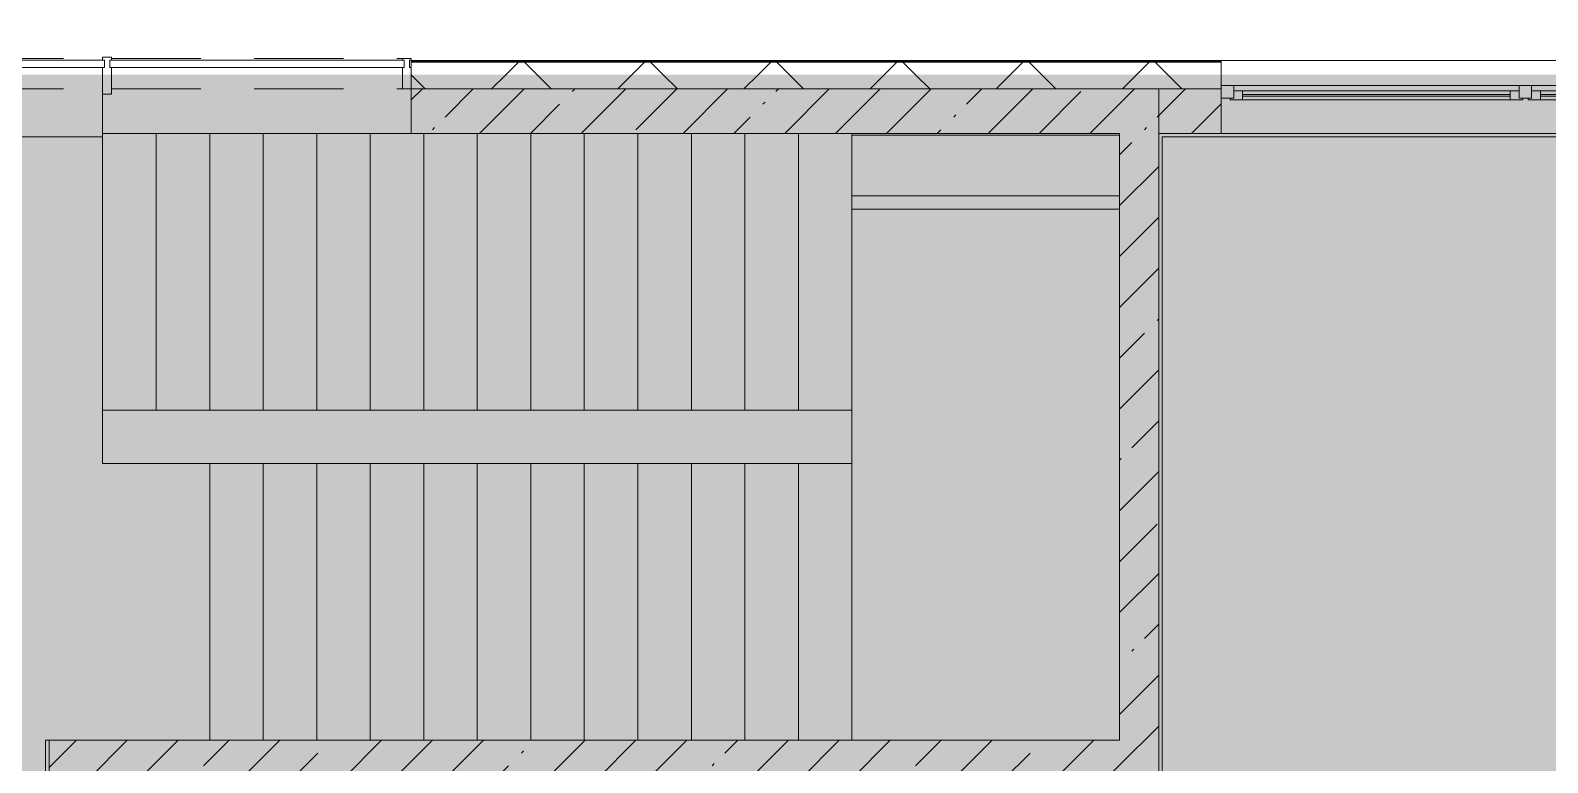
# Model space of a CAD drawing. Header units: millimetres. Extents: x 81682 to 274809, y -8553 to 29000.
# Drawn here: x 242274 to 250779, y 17624 to 21728 of the extents above; entities that cross this region are included whole.
import ezdxf

# ---------------------------------------------------------------- set-up
doc = ezdxf.new("R2010")
doc.units = ezdxf.units.MM
doc.linetypes.add('200_ШТРИХ__ш1_п0_6_', pattern=[800, 500, -300])
doc.layers.add('A-DETL-GENF-2', color=7, linetype='Continuous', lineweight=9, true_color=0xc0c0c0, transparency=0.4)
for name, color, linetype, lineweight in [('A-DETL-MBND-1', 7, '200_ШТРИХ__ш1_п0_6_', 9), ('A-GLAZ-3', 7, 'Continuous', 5), ('A-GLAZ-CWMG-2', 7, 'Continuous', 5), ('A-WALL', 7, 'Continuous', 9), ('A-WALL-7', 7, 'Continuous', 5), ('I-WALL-2', 7, 'Continuous', 5)]:
    doc.layers.add(name, color=color, linetype=linetype, lineweight=lineweight)
for name, color, linetype, lineweight, true_color in [('A-FLOR-1', 7, 'Continuous', 5, 0xb7b7b7), ('A-GLAZ-2', 7, 'Continuous', 5, 0x737373), ('A-GLAZ-CWMG-3', 7, 'Continuous', 5, 0x737373), ('A-WALL-8', 7, 'Continuous', 5, 0x737373), ('A-WALL-9', 7, 'Continuous', 9, 0x737373), ('I-WALL-3', 7, 'Continuous', 5, 0x737373), ('S-STRS-4', 7, 'Continuous', 5, 0x737373)]:
    doc.layers.add(name, color=color, linetype=linetype, lineweight=lineweight, true_color=true_color)
pattern_1 = [(45, (147798.7, 0), (-285.1231, 285.1231), []), (45, (148083.8, 0), (-285.1231, 285.1231), [504.031, -100.806, 16.764, -84.042])]
pattern_2 = [(45, (147798.7, 0), (-353.5534, 353.5534), []), (135, (147798.7, 0), (-353.5534, -353.5534), [])]

# ---------------------------------------------------------------- blocks, each defined once
blk = doc.blocks.new('120_Окно_СКБ_2Ст_Фрамуга сверху - 120_Окно_СКБ_2Ст_2300х2500_h_ ДОО-19727959-3_7_3_птичка')
at = {"layer": 'A-GLAZ-2'}
for p, q in [((-1150, -127), (-1150, -57)), ((-1150, -57), (-1080, -57)), ((1150, -57), (-1150, -57)), ((-1080, -57), (-1080, -127)), ((-1080, -57), (1080, -57)), ((520, -127), (520, -57)), ((520, -57), (590, -57)), ((590, -57), (590, -127)), ((1080, -127), (1080, -57)), ((1080, -57), (1150, -57)), ((1150, -57), (1150, -127)), ((-1080, -127), (-1150, -127)), ((-1150, -127), (-1100, -127)), ((-1080, -127), (-1100, -127)), ((-1100, -127), (-1100, -137)), ((-1100, -137), (540, -137)), ((540, -137), (-1100, -137)), ((520, -87), (-1080, -87)), ((-1080, -87), (-1080, -127)), ((-1030, -137), (-1030, -87)), ((-1030, -107), (470, -107)), ((470, -117), (-1030, -117)), ((470, -137), (470, -87)), ((520, -127), (520, -87)), ((590, -127), (520, -127)), ((540, -127), (520, -127)), ((540, -127), (570, -127)), ((540, -127), (570, -127)), ((540, -137), (540, -127)), ((590, -127), (570, -127)), ((570, -127), (570, -137)), ((570, -137), (1100, -137)), ((1100, -137), (570, -137)), ((1080, -87), (590, -87)), ((590, -87), (590, -127)), ((640, -137), (640, -87)), ((640, -107), (1030, -107)), ((1030, -117), (640, -117)), ((1030, -137), (1030, -87)), ((1080, -127), (1080, -87)), ((1150, -127), (1080, -127)), ((1100, -127), (1080, -127)), ((1100, -127), (1150, -127)), ((1100, -137), (1100, -127))]:
    blk.add_line(p, q, dxfattribs=at)
blk = doc.blocks.new('PNS_Панель прямоугольная - Нр_Стекло - 40мм-22855911-3_7_3_птичка')
at = {"layer": 'A-GLAZ-3'}
h = blk.add_hatch(dxfattribs=at)
h.set_pattern_fill('FP_142', color=256, style=0, pattern_type=2)
h.set_pattern_definition([(45, (-94620, -21060), (-1414.214, 1414.214), [1000, -3000]), (45, (-95620, -21560), (-1414.214, 1414.214), [3000, -1000]), (45, (-93620, -22060), (-1414.214, 1414.214), [1000, -3000])])
h.paths.add_polyline_path([(770, -40), (770, 0), (-770, 0), (-770, -40), (760, -40)])
for p, q in [((-770, 0), (770, 0)), ((760, 0), (-770, 0)), ((-760, -40), (760, -40))]:
    blk.add_line(p, q, dxfattribs=at)
blk = doc.blocks.new('Прямоугольный импост - Импост структурный с накладкой - 170мм-22855901-3_7_3_птичка')
at = {"layer": 'A-DETL-MBND-1'}
for p, q in [((93360, 21560), (93360, 21570)), ((93360, 21570), (94880, 21570)), ((93360, 21400), (94880, 21400))]:
    blk.add_line(p, q, dxfattribs=at)
blk = doc.blocks.new('Прямоугольный импост - Импост структурный с накладкой - 170мм-22854936-3_7_3_птичка')
at = {"layer": 'A-GLAZ-CWMG-2'}
for p, q in [((-50, 40), (-50, 81)), ((-40, 40), (-50, 40)), ((-50, -10), (-50, 0)), ((-50, 0), (-40, 0)), ((-40, 0), (-40, 40)), ((-10, 40), (-10, 0)), ((0, 40), (-10, 40)), ((-10, 0), (0, 0)), ((0, 81), (0, 40)), ((0, 0), (0, -10)), ((0, -10), (-50, -10))]:
    blk.add_line(p, q, dxfattribs=at)
at = {"layer": 'A-GLAZ-CWMG-3'}
for p, q in [((-50, 81), (-50, 160)), ((-50, 160), (0, 160)), ((0, 160), (0, 81))]:
    blk.add_line(p, q, dxfattribs=at)
blk = doc.blocks.new('PNS_Панель прямоугольная1 - Нр_Стекло - 40мм-23689159-3_7_3_птичка')
at = {"layer": 'A-GLAZ-3'}
for p, q in [((-825, 0), (825, 0)), ((825, 0), (-815, 0)), ((-815, -40), (815, -40))]:
    blk.add_line(p, q, dxfattribs=at)
blk = doc.blocks.new('Прямоугольный импост - Импост структурный с накладкой - 170мм-23689141-3_7_3_птичка')
at = {"layer": 'A-DETL-MBND-1'}
for p, q in [((94930, 21570), (96560, 21570)), ((96560, 21570), (96560, 21560)), ((94930, 21400), (96560, 21400))]:
    blk.add_line(p, q, dxfattribs=at)
blk = doc.blocks.new('Прямоугольный импост - Импост структурный с накладкой - 190мм-22854925-3_7_3_птичка')
at = {"layer": 'A-GLAZ-CWMG-2'}
for p, q in [((-25, 40), (-25, 81)), ((-15, 40), (-25, 40)), ((-25, -17), (-25, 0)), ((-25, 0), (-15, 0)), ((-15, 0), (-15, 40)), ((15, 40), (15, 0)), ((25, 40), (15, 40)), ((15, 0), (25, 0)), ((25, 81), (25, 40)), ((25, 0), (25, -17)), ((25, -17), (-25, -17))]:
    blk.add_line(p, q, dxfattribs=at)
at = {"layer": 'A-GLAZ-CWMG-3'}
for p, q in [((-25, 81), (-25, 190)), ((-25, 190), (25, 190)), ((25, 190), (25, 81))]:
    blk.add_line(p, q, dxfattribs=at)
blk = doc.blocks.new('Зашивка приборов отопления40 - Зашивка приборов отопления-33325598-3_7_3_птичка')
at = {"layer": 'A-WALL-8'}
for p, q in [((126595, 120), (125095, 120)), ((126595, 45), (126595, 120)), ((126595, 45), (125095, 45)), ((125095, 45), (126595, 45)), ((126595, -295), (126595, 45)), ((125095, -295), (126595, -295))]:
    blk.add_line(p, q, dxfattribs=at)

msp = doc.modelspace()

# ---------------------------------------------------------------- hatches: boundary and pattern name
at = {"layer": 'A-DETL-GENF-2'}
msp.add_hatch(color=256, dxfattribs=at).paths.add_polyline_path([(273031.7, -258), (273031.7, 21479), (241131.7, 21479), (241131.7, 27379), (232368.7, 27379), (232368.7, 10208.3), (237008.7, 10208.3), (237008.7, -258), (271786.3, -258)])
at = {"layer": 'A-WALL-7'}
h = msp.add_hatch(dxfattribs=at)
h.set_pattern_fill('FP_79', color=256, style=0, pattern_type=2)
h.set_pattern_definition(pattern_2)
h.paths.add_polyline_path([(272878.7, 21400), (273028.7, 21400), (273028.7, 21479), (267948.9, 21479), (267948.9, 21400), (272628.7, 21400)])
h.paths.add_polyline_path([(267048.9, 21400), (267048.9, 21479), (265699.1, 21479), (265699.1, 21400), (266193, 21400)])
h.paths.add_polyline_path([(254074.4, 21400), (254649.1, 21400), (254649.1, 21479), (253348.9, 21479), (253348.9, 21400), (253848.7, 21400)])
h.paths.add_polyline_path([(255549.1, 21400), (256849.1, 21400), (256849.1, 21479), (255549.1, 21479)])
h.paths.add_polyline_path([(241102.8, 21400), (241108.7, 21400), (241108.7, 21550), (241088.7, 21550), (241088.7, 21400)])
h.paths.add_polyline_path([(257749.1, 21400), (259048.7, 21400), (259048.7, 21479), (257749.1, 21479)])
h.paths.add_polyline_path([(261348.7, 21400), (262499.1, 21400), (262499.1, 21479), (261348.7, 21479)])
h.paths.add_polyline_path([(263929.1, 21400), (264799.1, 21400), (264799.1, 21479), (263929.1, 21479)])
h.paths.add_polyline_path([(244408.7, 21400), (248948.7, 21400), (248948.7, 21479), (244408.7, 21479)])
h.paths.add_polyline_path([(251248.7, 21400), (252448.9, 21400), (252448.9, 21479), (251248.7, 21479)])
h = msp.add_hatch(dxfattribs=at)
h.set_pattern_fill('FP_79', color=256, style=0, pattern_type=2)
h.set_pattern_definition(pattern_2)
h.paths.add_polyline_path([(272957.7, 21479), (273028.7, 21479), (273028.7, 21550), (267948.9, 21550), (267948.9, 21479), (272839.4, 21479)])
h.paths.add_polyline_path([(247549, 21479), (248948.7, 21479), (248948.7, 21550), (244408.7, 21550), (244408.7, 21479), (246287.8, 21479)])
h.paths.add_polyline_path([(251248.7, 21479), (252448.9, 21479), (252448.9, 21550), (251248.7, 21550)])
h.paths.add_polyline_path([(267048.9, 21479), (267048.9, 21550), (265699.1, 21550), (265699.1, 21479), (266338, 21479)])
h.paths.add_polyline_path([(264328.6, 21479), (264799.1, 21479), (264799.1, 21550), (263929.1, 21550), (263929.1, 21479)])
h.paths.add_polyline_path([(254033.7, 21479), (254649.1, 21479), (254649.1, 21550), (253348.9, 21550), (253348.9, 21479), (253848.7, 21479)])
h.paths.add_polyline_path([(262464.2, 21479), (262499.1, 21479), (262499.1, 21550), (261348.7, 21550), (261348.7, 21479), (261954.6, 21479)])
h.paths.add_polyline_path([(258848.7, 21479), (259048.7, 21479), (259048.7, 21550), (257749.1, 21550), (257749.1, 21479), (258735.4, 21479)])
h.paths.add_polyline_path([(255549.1, 21479), (256849.1, 21479), (256849.1, 21550), (255549.1, 21550)])
at = {"layer": 'I-WALL-2'}
h = msp.add_hatch(dxfattribs=at)
h.set_pattern_fill('FP_75', color=256, style=0, pattern_type=2)
h.set_pattern_definition(pattern_1)
h.paths.add_polyline_path([(244408.7, 21150), (248378.7, 21150), (248378.7, 21400), (244408.7, 21400)])
h.paths.add_polyline_path([(241023.5, 21150), (241108.7, 21150), (241108.7, 21400), (240828.7, 21400), (240828.7, 21150), (241011.3, 21150)])
h = msp.add_hatch(dxfattribs=at)
h.set_pattern_fill('FP_75', color=256, style=0, pattern_type=2)
h.set_pattern_definition(pattern_1)
h.paths.add_polyline_path([(248378.7, 17530), (248598.7, 17530), (248598.7, 21400), (248378.7, 21400), (248378.7, 17750)])
h = msp.add_hatch(dxfattribs=at)
h.set_pattern_fill('FP_75', color=256, style=0, pattern_type=2)
h.set_pattern_definition(pattern_1)
h.paths.add_polyline_path([(259048.7, 21150), (259048.7, 21400), (258848.7, 21400), (258848.7, 21150)])
h.paths.add_polyline_path([(256849.1, 21150), (256849.1, 21400), (255549.1, 21400), (255549.1, 21150)])
h.paths.add_polyline_path([(268838.7, 21150), (268838.7, 21400), (268648.7, 21400), (268648.7, 21150)])
h.paths.add_polyline_path([(257749.1, 21150), (258148.7, 21150), (258148.7, 21400), (257749.1, 21400)])
h.paths.add_polyline_path([(266193, 21150), (267048.9, 21150), (267048.9, 21400), (265699.1, 21400), (265699.1, 21150)])
h.paths.add_polyline_path([(261348.7, 21150), (262499.1, 21150), (262499.1, 21400), (261348.7, 21400)])
h.paths.add_polyline_path([(264799.1, 21150), (264799.1, 21400), (263929.1, 21400), (263929.1, 21150), (264328.6, 21150)])
h.paths.add_polyline_path([(251277.8, 21150), (252448.9, 21150), (252448.9, 21400), (251248.7, 21400), (251248.7, 21150)])
h.paths.add_polyline_path([(253848.7, 21150), (254649.1, 21150), (254649.1, 21400), (253848.7, 21400), (253848.7, 21246.1)])
h.paths.add_polyline_path([(248598.7, 21150), (248948.7, 21150), (248948.7, 21400), (248598.7, 21400)])
h = msp.add_hatch(dxfattribs=at)
h.set_pattern_fill('FP_75', color=256, style=0, pattern_type=2)
h.set_pattern_definition(pattern_1)
h.paths.add_polyline_path([(242421.8, 13620), (242598.7, 13620), (242598.7, 17750), (242378.7, 17750), (242378.7, 13620)])
h = msp.add_hatch(dxfattribs=at)
h.set_pattern_fill('FP_75', color=256, style=0, pattern_type=2)
h.set_pattern_definition(pattern_1)
h.paths.add_polyline_path([(248378.7, 17530), (248378.7, 17750), (242598.7, 17750), (242598.7, 17530), (247549, 17530)])

# ---------------------------------------------------------------- linework, layer by layer
at = {"layer": 'A-FLOR-1'}
for p, q in [((242678.7, 19300), (242678.7, 21370)), ((242678.7, 21130), (240848.7, 21130)), ((253328.7, 21130), (248618.7, 21130)), ((248618.7, 21130), (248618.7, 13920)), ((243278.7, 19300), (242678.7, 19300)), ((243278.7, 17750), (243278.7, 19300)), ((242357.7, 13620), (242357.7, 17750)), ((242357.7, 17750), (242378.7, 17750))]:
    msp.add_line(p, q, dxfattribs=at)
at = {"layer": 'A-WALL'}
for p, q in [((248948.7, 21553), (244408.7, 21553)), ((248948.7, 21550), (244408.7, 21550))]:
    msp.add_line(p, q, dxfattribs=at)
at = {"layer": 'A-WALL-7'}
msp.add_line((254649.1, 21558), (244408.7, 21558), dxfattribs=at)
at = {"layer": 'A-WALL-8'}
for p, q in [((244408.7, 21558), (244408.7, 21400)), ((248948.7, 21400), (248948.7, 21558)), ((248378.7, 21400), (248598.7, 21400))]:
    msp.add_line(p, q, dxfattribs=at)
at = {"layer": 'A-WALL-9'}
for p, q in [((244408.7, 21400), (248378.7, 21400)), ((248948.7, 21400), (248598.7, 21400))]:
    msp.add_line(p, q, dxfattribs=at)
at = {"layer": 'I-WALL-3'}
for p, q in [((244408.7, 21400), (244408.7, 21150)), ((248598.7, 13900), (248598.7, 21400)), ((248948.7, 21150), (248948.7, 21400)), ((244408.7, 21150), (248378.7, 21150)), ((248378.7, 21150), (248378.7, 17750)), ((253348.7, 21150), (248598.7, 21150)), ((242378.7, 17750), (242378.7, 13620)), ((248378.7, 17750), (242378.7, 17750))]:
    msp.add_line(p, q, dxfattribs=at)
at = {"layer": 'S-STRS-4'}
for p, q in [((242678.7, 19600), (242678.7, 21150)), ((242978.7, 21150), (242678.7, 21150)), ((243278.7, 21150), (242978.7, 21150)), ((242978.7, 19600), (242978.7, 21150)), ((242978.7, 19600), (242978.7, 21150)), ((243578.7, 21150), (243278.7, 21150)), ((243278.7, 19600), (243278.7, 21150)), ((243278.7, 19600), (243278.7, 21150)), ((243878.7, 21150), (243578.7, 21150)), ((243578.7, 19600), (243578.7, 21150)), ((243578.7, 19600), (243578.7, 21150)), ((244178.7, 21150), (243878.7, 21150)), ((243878.7, 19600), (243878.7, 21150)), ((243878.7, 19600), (243878.7, 21150)), ((244408.7, 21150), (244178.7, 21150)), ((244178.7, 19600), (244178.7, 21150)), ((244178.7, 19600), (244178.7, 21150)), ((244478.7, 19600), (244478.7, 21150)), ((244478.7, 19600), (244478.7, 21150)), ((244778.7, 19600), (244778.7, 21150)), ((244778.7, 19600), (244778.7, 21150)), ((245078.7, 19600), (245078.7, 21150)), ((245078.7, 19600), (245078.7, 21150)), ((245378.7, 19600), (245378.7, 21150)), ((245378.7, 19600), (245378.7, 21150)), ((245678.7, 19600), (245678.7, 21150)), ((245678.7, 19600), (245678.7, 21150)), ((245978.7, 19600), (245978.7, 21150)), ((245978.7, 19600), (245978.7, 21150)), ((246278.7, 19600), (246278.7, 21150)), ((246278.7, 19600), (246278.7, 21150)), ((246578.7, 19600), (246578.7, 21150)), ((246578.7, 19600), (246578.7, 21150)), ((246878.7, 21140), (246878.7, 21150)), ((246878.7, 21140), (246878.7, 21150)), ((246878.7, 19600), (246878.7, 20725)), ((246878.7, 19600), (246878.7, 20725)), ((242978.7, 19600), (242678.7, 19600)), ((243278.7, 19600), (242978.7, 19600)), ((243578.7, 19600), (243278.7, 19600)), ((243878.7, 19600), (243578.7, 19600)), ((244178.7, 19600), (243878.7, 19600)), ((244478.7, 19600), (244178.7, 19600)), ((244778.7, 19600), (244478.7, 19600)), ((245078.7, 19600), (244778.7, 19600)), ((245378.7, 19600), (245078.7, 19600)), ((245678.7, 19600), (245378.7, 19600)), ((245978.7, 19600), (245678.7, 19600)), ((246278.7, 19600), (245978.7, 19600)), ((246578.7, 19600), (246278.7, 19600)), ((246878.7, 19600), (246578.7, 19600)), ((246878.7, 19600), (246878.7, 19300)), ((243278.7, 19300), (243578.7, 19300)), ((243578.7, 19300), (243878.7, 19300)), ((243578.7, 19300), (243578.7, 17750)), ((243578.7, 19300), (243578.7, 17750)), ((243878.7, 19300), (244178.7, 19300)), ((243878.7, 19300), (243878.7, 17750)), ((243878.7, 19300), (243878.7, 17750)), ((244178.7, 19300), (244478.7, 19300)), ((244178.7, 19300), (244178.7, 17750)), ((244178.7, 19300), (244178.7, 17750)), ((244478.7, 19300), (244778.7, 19300)), ((244478.7, 19300), (244478.7, 17750)), ((244478.7, 19300), (244478.7, 17750)), ((244778.7, 19300), (245078.7, 19300)), ((244778.7, 19300), (244778.7, 17750)), ((244778.7, 19300), (244778.7, 17750)), ((245078.7, 19300), (245378.7, 19300)), ((245078.7, 19300), (245078.7, 17750)), ((245078.7, 19300), (245078.7, 17750)), ((245378.7, 19300), (245678.7, 19300)), ((245378.7, 19300), (245378.7, 17750)), ((245378.7, 19300), (245378.7, 17750)), ((245678.7, 19300), (245978.7, 19300)), ((245678.7, 19300), (245678.7, 17750)), ((245678.7, 19300), (245678.7, 17750)), ((245978.7, 19300), (246278.7, 19300)), ((245978.7, 19300), (245978.7, 17750)), ((245978.7, 19300), (245978.7, 17750)), ((246278.7, 19300), (246578.7, 19300)), ((246278.7, 19300), (246278.7, 17750)), ((246278.7, 19300), (246278.7, 17750)), ((246578.7, 19300), (246878.7, 19300)), ((246578.7, 19300), (246578.7, 17750)), ((246578.7, 19300), (246578.7, 17750)), ((246878.7, 19300), (246878.7, 17750)), ((246878.7, 19300), (246878.7, 17750))]:
    msp.add_line(p, q, dxfattribs=at)

# ---------------------------------------------------------------- block references
at = {"layer": 'A-DETL-MBND-1'}
for name in ['Прямоугольный импост - Импост структурный с накладкой - 170мм-22855901-3_7_3_птичка', 'Прямоугольный импост - Импост структурный с накладкой - 170мм-23689141-3_7_3_птичка']:
    msp.add_blockref(name, (147798.7, 0), dxfattribs=at)
at = {"layer": 'A-GLAZ-2'}
msp.add_blockref('120_Окно_СКБ_2Ст_Фрамуга сверху - 120_Окно_СКБ_2Ст_2300х2500_h_ ДОО-19727959-3_7_3_птичка', (250098.7, 21475), dxfattribs=at)
at = {"layer": 'A-GLAZ-3'}
for name, p in [('PNS_Панель прямоугольная - Нр_Стекло - 40мм-22855911-3_7_3_птичка', (241918.7, 21560)), ('PNS_Панель прямоугольная1 - Нр_Стекло - 40мм-23689159-3_7_3_птичка', (243543.7, 21560))]:
    msp.add_blockref(name, p, dxfattribs=at)
at = {"layer": 'A-GLAZ-CWMG-2', "extrusion": (0, 0, -1), "rotation": 180}
for name, p in [('Прямоугольный импост - Импост структурный с накладкой - 190мм-22854925-3_7_3_птичка', (-242703.7, 21560)), ('Прямоугольный импост - Импост структурный с накладкой - 170мм-22854936-3_7_3_птичка', (-244408.7, 21560))]:
    msp.add_blockref(name, p, dxfattribs=at)
at = {"layer": 'A-WALL-8', "rotation": 180}
msp.add_blockref('Зашивка приборов отопления40 - Зашивка приборов отопления-33325598-3_7_3_птичка', (373473.7, 20845), dxfattribs=at)

doc.saveas('drawing.dxf')
